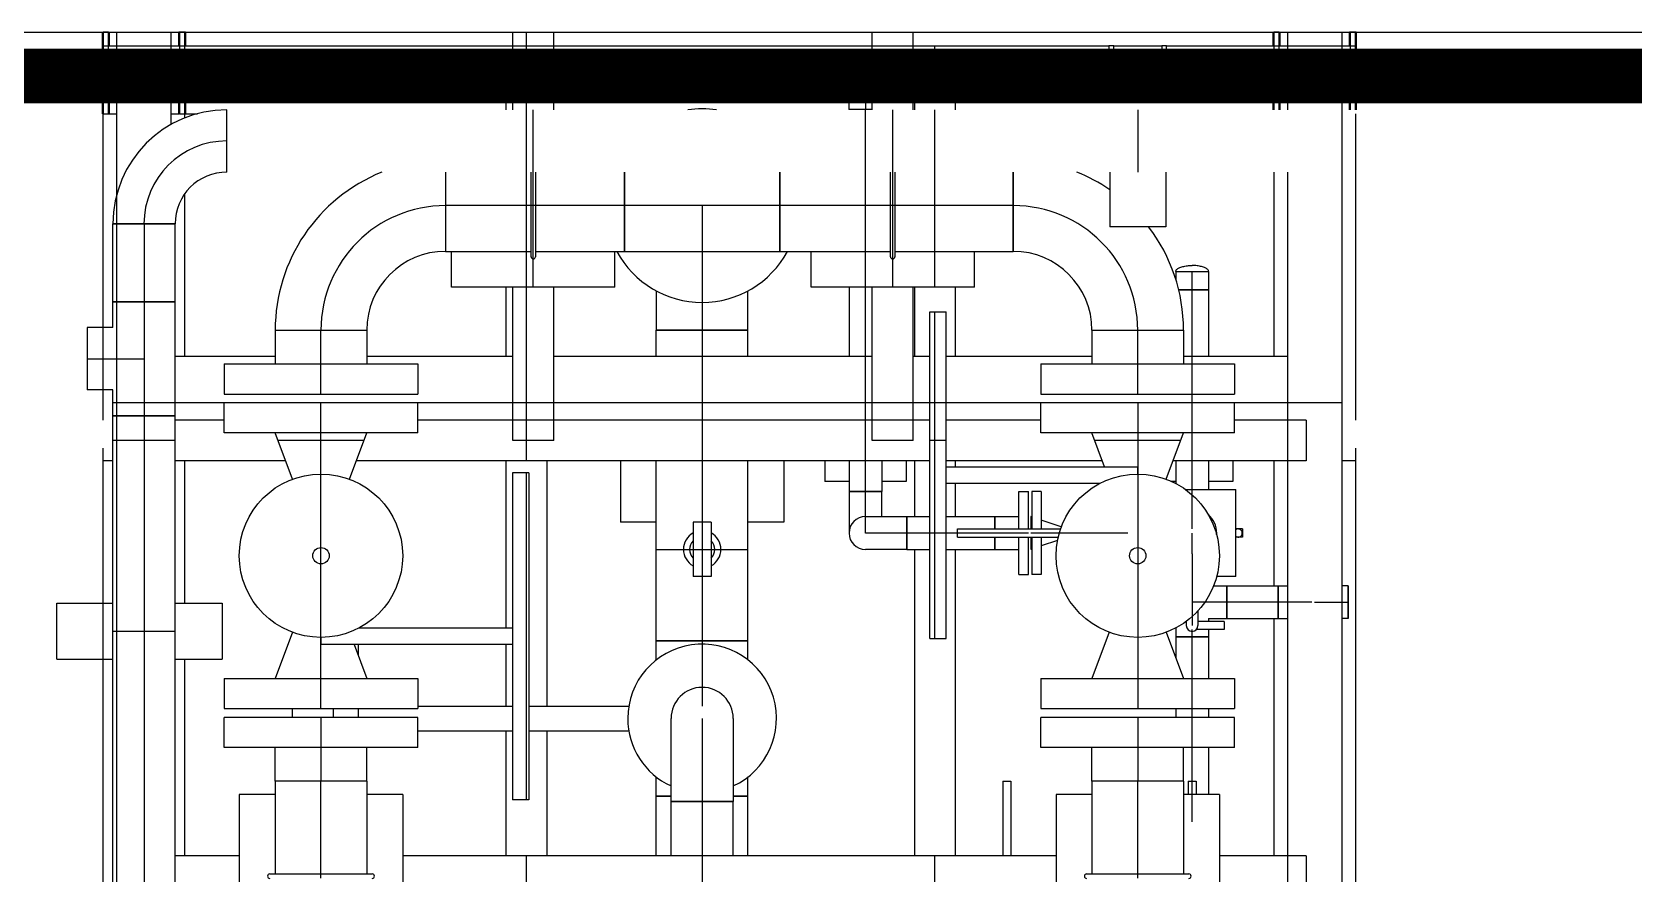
# Model space of a CAD drawing. Header units: inches. Extents: x 517790 to 538444, y 301815 to 302461.
# Drawn here: x 517881.356 to 517884.133, y 302347.388 to 302348.848 of the extents above; entities that cross this region are included whole.
import ezdxf

# ---------------------------------------------------------------- set-up
doc = ezdxf.new("R2010")
doc.units = ezdxf.units.IN
doc.header["$MEASUREMENT"] = 0
doc.linetypes.add('BLAST PROOF PARTITION-EMBED 1_DWG$0$DIVIDE2', pattern=[0.625, 0.25, -0.125, 0, -0.125, 0, -0.125])
for name, color, linetype in [('电气-接地设计-接地线', 3, '接地线'), ('硅胶总平面底图 工艺装置区', 253, 'Continuous'), ('硅胶总平面底图0804', 253, 'Continuous')]:
    doc.layers.add(name, color=color, linetype=linetype)
doc.styles.add('EESLTYPE', font='TXT.shx')
doc.linetypes.add('接地线', pattern='A,500,["/",EESLTYPE,S=200,R=0,X=0,Y=-100],-200,60,-200', length=960)

msp = doc.modelspace()

# ---------------------------------------------------------------- linework, layer by layer
at = {"layer": '电气-接地设计-接地线', "color": 1, "linetype": '接地线', "ltscale": 0.005, "const_width": 0.0944}
msp.add_lwpolyline([(517880.4229, 302348.7714), (517892.3704, 302348.7714)], dxfattribs=at)
at = {"layer": '硅胶总平面底图 工艺装置区', "linetype": 'BLAST PROOF PARTITION-EMBED 1_DWG$0$DIVIDE2', "lineweight": -3, "ltscale": 400}
msp.add_line((517875.7208, 302348.8476), (517896.8661, 302348.8476), dxfattribs=at)
at = {"layer": '硅胶总平面底图 工艺装置区', "color": 253, "linetype": 'Continuous', "lineweight": 20}
msp.add_line((517877.9678, 302348.8476), (517881.4515, 302348.8476), dxfattribs=at)
at = {"layer": '硅胶总平面底图 工艺装置区', "color": 253, "linetype": 'Continuous', "lineweight": -3}
for p, q in [((517881.4782, 302348.706), (517881.4782, 302348.8476)), ((517881.4782, 302348.8476), (517881.4782, 302348.706)), ((517881.4782, 302348.8476), (517881.4792, 302348.8476)), ((517881.4782, 302348.8476), (517881.4792, 302348.8476)), ((517881.4886, 302348.8476), (517881.4792, 302348.8476)), ((517881.4792, 302348.8476), (517881.4792, 302348.706)), ((517881.4886, 302348.8476), (517881.4895, 302348.8476)), ((517881.4886, 302348.8476), (517881.4895, 302348.8476)), ((517881.4886, 302348.7801), (517881.4886, 302348.8476)), ((517881.4895, 302348.8476), (517881.4895, 302348.824)), ((517881.4895, 302348.824), (517881.4895, 302348.8476)), ((517881.4895, 302348.8476), (517881.5028, 302348.8476)), ((517881.4895, 302348.8476), (517881.5028, 302348.8476)), ((517881.5028, 302348.8476), (517881.5972, 302348.8476)), ((517881.5028, 302348.5662), (517881.5028, 302348.8476)), ((517881.5972, 302348.6876), (517881.5972, 302348.8476)), ((517881.5972, 302348.8476), (517881.6104, 302348.8476)), ((517881.5972, 302348.8476), (517881.6104, 302348.8476)), ((517881.6104, 302348.824), (517881.6104, 302348.8476)), ((517881.6104, 302348.8476), (517881.6104, 302348.824)), ((517881.6104, 302348.8476), (517881.6113, 302348.8476)), ((517881.6113, 302348.8476), (517881.6104, 302348.8476)), ((517881.6208, 302348.8476), (517881.6113, 302348.8476)), ((517881.6113, 302348.8476), (517881.6113, 302348.7801)), ((517881.6208, 302348.8476), (517881.6217, 302348.8476)), ((517881.6217, 302348.8476), (517881.6208, 302348.8476)), ((517881.6208, 302348.706), (517881.6208, 302348.8476)), ((517881.6217, 302348.8476), (517881.6217, 302348.824)), ((517881.6217, 302348.824), (517881.6217, 302348.8476)), ((517881.6217, 302348.8476), (517882.1895, 302348.8476)), ((517882.1895, 302348.7128), (517882.1895, 302348.8476)), ((517882.1895, 302348.8476), (517882.2603, 302348.8476)), ((517882.2129, 302348.1042), (517882.2129, 302348.8476)), ((517882.2603, 302348.7128), (517882.2603, 302348.8476)), ((517882.2603, 302348.8476), (517882.7128, 302348.8476)), ((517882.8125, 302348.7128), (517882.8125, 302348.8476)), ((517882.8833, 302348.7128), (517882.8833, 302348.8476)), ((517882.8833, 302348.8476), (517883.2241, 302348.8476)), ((517883.2241, 302348.8476), (517883.3214, 302348.8476)), ((517883.3214, 302348.8476), (517883.5078, 302348.8476)), ((517883.5078, 302348.824), (517883.5078, 302348.8476)), ((517883.5078, 302348.824), (517883.5078, 302348.8476)), ((517883.5078, 302348.8476), (517883.5087, 302348.8476)), ((517883.5078, 302348.8476), (517883.5087, 302348.8476)), ((517883.5087, 302348.8476), (517883.5087, 302348.7128)), ((517883.5182, 302348.8476), (517883.5087, 302348.8476)), ((517883.5182, 302348.8476), (517883.5191, 302348.8476)), ((517883.5182, 302348.8476), (517883.5191, 302348.8476)), ((517883.5182, 302348.7801), (517883.5182, 302348.8476)), ((517883.5191, 302348.8476), (517883.5191, 302348.824)), ((517883.5191, 302348.8476), (517883.5191, 302348.824)), ((517883.5191, 302348.8476), (517883.5323, 302348.8476)), ((517883.5191, 302348.8476), (517883.5323, 302348.8476)), ((517883.5323, 302348.8476), (517883.5323, 302348.7128)), ((517883.5323, 302348.8476), (517883.6267, 302348.8476)), ((517883.6267, 302348.8476), (517883.6267, 302348.7128)), ((517883.6267, 302348.8476), (517883.64, 302348.8476)), ((517883.6267, 302348.8476), (517883.64, 302348.8476)), ((517883.64, 302348.824), (517883.64, 302348.8476)), ((517883.64, 302348.824), (517883.64, 302348.8476)), ((517883.64, 302348.8476), (517883.6409, 302348.8476)), ((517883.6409, 302348.8476), (517883.64, 302348.8476)), ((517883.6409, 302348.8476), (517883.6409, 302348.7801)), ((517883.6503, 302348.8476), (517883.6409, 302348.8476)), ((517883.6503, 302348.8476), (517883.6513, 302348.8476)), ((517883.6513, 302348.8476), (517883.6503, 302348.8476)), ((517883.6503, 302348.7128), (517883.6503, 302348.8476)), ((517883.6513, 302348.8476), (517883.6513, 302348.7128)), ((517883.6513, 302348.8476), (517883.6513, 302348.7128)), ((517881.4792, 302348.7296), (517881.4792, 302348.824)), ((517881.4792, 302348.824), (517883.2229, 302348.824)), ((517882.9209, 302348.7296), (517882.9209, 302348.824)), ((517883.2229, 302348.824), (517883.2229, 302348.7267)), ((517883.2311, 302348.824), (517883.2229, 302348.824)), ((517883.2311, 302348.824), (517883.3143, 302348.824)), ((517883.2311, 302348.7787), (517883.2311, 302348.824)), ((517883.3226, 302348.824), (517883.3143, 302348.824)), ((517883.3143, 302348.824), (517883.3143, 302348.7787)), ((517883.3226, 302348.824), (517883.6503, 302348.824)), ((517883.3226, 302348.7267), (517883.3226, 302348.824)), ((517883.6503, 302348.824), (517883.6503, 302348.7296)), ((517881.6113, 302348.7801), (517881.4886, 302348.7801)), ((517883.3143, 302348.7787), (517883.2311, 302348.7787)), ((517883.6409, 302348.7801), (517883.5182, 302348.7801)), ((517881.4886, 302348.7735), (517881.6113, 302348.7735)), ((517881.4886, 302348.706), (517881.4886, 302348.7735)), ((517881.6113, 302348.7735), (517881.6113, 302348.706)), ((517882.8007, 302348.7721), (517882.8007, 302348.7296)), ((517883.2311, 302348.772), (517883.3143, 302348.772)), ((517883.2311, 302348.7267), (517883.2311, 302348.772)), ((517883.3143, 302348.772), (517883.3143, 302348.7267)), ((517883.5182, 302348.7735), (517883.6409, 302348.7735)), ((517883.5182, 302348.7128), (517883.5182, 302348.7735)), ((517883.6409, 302348.7735), (517883.6409, 302348.7128)), ((517881.4792, 302348.7296), (517883.2229, 302348.7296)), ((517881.4895, 302348.7296), (517881.4895, 302348.706)), ((517881.4895, 302348.706), (517881.4895, 302348.7296)), ((517881.6104, 302348.706), (517881.6104, 302348.7296)), ((517881.6104, 302348.7296), (517881.6104, 302348.706)), ((517881.6217, 302348.7296), (517881.6217, 302348.706)), ((517881.6217, 302348.706), (517881.6217, 302348.7296)), ((517882.1775, 302348.7296), (517882.1775, 302348.7128)), ((517882.7723, 302348.7136), (517882.7723, 302348.7296)), ((517882.8007, 302348.7296), (517882.8007, 302348.7136)), ((517882.8855, 302348.7296), (517882.8855, 302348.7128)), ((517882.9563, 302348.7296), (517882.9563, 302348.7128)), ((517883.2229, 302348.7267), (517883.2311, 302348.7267)), ((517883.3143, 302348.7267), (517883.3226, 302348.7267)), ((517883.3226, 302348.7296), (517883.6503, 302348.7296)), ((517883.5078, 302348.7128), (517883.5078, 302348.7296)), ((517883.5078, 302348.7128), (517883.5078, 302348.7296)), ((517883.5191, 302348.7296), (517883.5191, 302348.7128)), ((517883.5191, 302348.7296), (517883.5191, 302348.7128)), ((517883.64, 302348.7128), (517883.64, 302348.7296)), ((517883.64, 302348.7128), (517883.64, 302348.7296)), ((517881.4792, 302348.706), (517881.4782, 302348.706)), ((517881.4782, 302348.706), (517881.4792, 302348.706)), ((517881.4792, 302348.3352), (517881.4792, 302348.706)), ((517881.4792, 302348.706), (517881.4886, 302348.706)), ((517881.4895, 302348.706), (517881.4886, 302348.706)), ((517881.4886, 302348.706), (517881.4895, 302348.706)), ((517881.4895, 302348.706), (517881.5028, 302348.706)), ((517881.5972, 302348.706), (517881.6104, 302348.706)), ((517881.6113, 302348.706), (517881.6104, 302348.706)), ((517881.6113, 302348.706), (517881.6104, 302348.706)), ((517881.6113, 302348.706), (517881.6208, 302348.706)), ((517881.6217, 302348.706), (517881.6208, 302348.706)), ((517881.6217, 302348.706), (517881.6208, 302348.706)), ((517881.6208, 302348.6988), (517881.6208, 302348.706)), ((517881.6217, 302348.706), (517881.6426, 302348.706)), ((517881.6938, 302348.6049), (517881.6938, 302348.7128)), ((517881.6938, 302348.6049), (517881.6938, 302348.7128)), ((517882.2249, 302348.4052), (517882.2249, 302348.7128)), ((517882.8007, 302348.7136), (517882.7723, 302348.7136)), ((517882.8125, 302348.7136), (517882.7723, 302348.7136)), ((517882.7723, 302348.7136), (517882.7723, 302348.7128)), ((517882.8125, 302348.7136), (517882.8007, 302348.7136)), ((517882.8007, 302348.7128), (517882.8007, 302348.7136)), ((517882.8007, 302348.4052), (517882.8007, 302348.7128)), ((517882.8479, 302348.4052), (517882.8479, 302348.7128)), ((517882.9209, 302348.4052), (517882.9209, 302348.7128)), ((517883.2727, 302348.7128), (517883.2727, 302348.6049)), ((517883.6267, 302348.7128), (517883.6267, 302348.6049)), ((517883.6503, 302348.706), (517883.6503, 302348.6049)), ((517881.6938, 302348.6588), (517881.6938, 302348.6588)), ((517881.6938, 302348.6588), (517881.6938, 302348.6588)), ((517882.0726, 302348.6049), (517882.0726, 302348.4674)), ((517882.0726, 302348.6049), (517882.0726, 302348.4674)), ((517882.2211, 302348.4581), (517882.2211, 302348.6049)), ((517882.2287, 302348.6049), (517882.2287, 302348.4581)), ((517882.3828, 302348.6049), (517882.3828, 302348.4674)), ((517882.3828, 302348.4674), (517882.3828, 302348.6049)), ((517882.6523, 302348.6049), (517882.6523, 302348.4674)), ((517882.6523, 302348.4674), (517882.6523, 302348.6049)), ((517882.8442, 302348.4581), (517882.8442, 302348.6049)), ((517882.8517, 302348.6049), (517882.8517, 302348.4581)), ((517883.057, 302348.6049), (517883.057, 302348.4674)), ((517883.057, 302348.4674), (517883.057, 302348.6049)), ((517883.2241, 302348.6049), (517883.2241, 302348.5101)), ((517883.3214, 302348.6049), (517883.3214, 302348.5101)), ((517883.5087, 302348.6049), (517883.5087, 302348.2852)), ((517883.5323, 302348.6049), (517883.5323, 302340.6634)), ((517883.6267, 302348.6049), (517883.6267, 302340.6634)), ((517883.6503, 302348.6049), (517883.6503, 302348.2852)), ((517881.5028, 302348.38), (517881.5028, 302348.5662)), ((517881.6208, 302348.2852), (517881.6208, 302348.5674)), ((517882.0725, 302348.5468), (517882.0725, 302348.5468)), ((517882.0726, 302348.5468), (517882.0725, 302348.5468)), ((517882.2211, 302348.5468), (517882.0726, 302348.5468)), ((517882.2287, 302348.5468), (517882.2211, 302348.5468)), ((517882.3828, 302348.5468), (517882.2287, 302348.5468)), ((517882.3828, 302348.5468), (517882.3828, 302348.5468)), ((517882.3828, 302348.5468), (517882.3828, 302348.5468)), ((517882.6523, 302348.5468), (517882.3828, 302348.5468)), ((517882.5176, 302348.5468), (517882.5176, 302348.379)), ((517882.8442, 302348.5468), (517882.6523, 302348.5468)), ((517882.6523, 302348.5468), (517882.6523, 302348.5468)), ((517882.8517, 302348.5468), (517882.8442, 302348.5468)), ((517883.057, 302348.5468), (517882.8517, 302348.5468)), ((517883.057, 302348.5468), (517883.057, 302348.5468)), ((517883.057, 302348.5468), (517883.057, 302348.5468)), ((517881.496, 302348.515), (517881.6039, 302348.515)), ((517881.496, 302348.38), (517881.496, 302348.515)), ((517881.6039, 302348.515), (517881.496, 302348.515)), ((517881.55, 302348.515), (517881.55, 302348.38)), ((517881.55, 302348.515), (517881.55, 302348.515)), ((517881.55, 302348.515), (517881.55, 302348.515)), ((517881.6039, 302348.38), (517881.6039, 302348.515)), ((517883.3214, 302348.5101), (517883.2241, 302348.5101)), ((517882.0726, 302348.4674), (517882.2211, 302348.4674)), ((517882.0833, 302348.4052), (517882.0833, 302348.4674)), ((517882.2287, 302348.4674), (517882.3828, 302348.4674)), ((517882.3665, 302348.4052), (517882.3665, 302348.4674)), ((517882.3828, 302348.4674), (517882.6523, 302348.4674)), ((517882.6523, 302348.4674), (517882.8442, 302348.4674)), ((517882.7064, 302348.4052), (517882.7064, 302348.4674)), ((517882.8517, 302348.4674), (517883.057, 302348.4674)), ((517882.9895, 302348.4052), (517882.9895, 302348.4674)), ((517883.3387, 302348.4324), (517883.3671, 302348.4324)), ((517883.3387, 302348.4324), (517883.3387, 302348.4193)), ((517883.3671, 302348.401), (517883.3671, 302348.4324)), ((517883.3671, 302348.4324), (517883.3956, 302348.4324)), ((517883.3956, 302348.4324), (517883.3956, 302348.401)), ((517882.3665, 302348.4052), (517882.0833, 302348.4052)), ((517882.1775, 302348.4052), (517882.1775, 302348.2852)), ((517882.1895, 302348.1396), (517882.1895, 302348.4052)), ((517882.2603, 302348.1396), (517882.2603, 302348.4052)), ((517882.4381, 302348.399), (517882.4381, 302348.331)), ((517882.597, 302348.331), (517882.597, 302348.399)), ((517882.9895, 302348.4052), (517882.7064, 302348.4052)), ((517882.7723, 302348.4052), (517882.7723, 302348.2852)), ((517882.8007, 302348.2852), (517882.8007, 302348.4052)), ((517882.8125, 302348.1396), (517882.8125, 302348.4052)), ((517882.8833, 302348.1396), (517882.8833, 302348.4052)), ((517882.8855, 302348.4052), (517882.8855, 302348.2852)), ((517882.9563, 302348.4052), (517882.9563, 302348.2852)), ((517883.3438, 302348.401), (517883.3671, 302348.401)), ((517883.3956, 302348.401), (517883.3438, 302348.401)), ((517883.3671, 302348.401), (517883.3671, 302348.401)), ((517883.3671, 302348.401), (517883.3956, 302348.401)), ((517883.3671, 302348.2852), (517883.3671, 302348.401)), ((517883.3956, 302348.401), (517883.3956, 302348.2852)), ((517881.6039, 302348.38), (517881.496, 302348.38)), ((517881.496, 302348.3352), (517881.496, 302348.38)), ((517881.496, 302348.38), (517881.6039, 302348.38)), ((517881.5028, 302343.0907), (517881.5028, 302348.38)), ((517881.5028, 302348.38), (517881.5028, 302348.38)), ((517881.55, 302348.38), (517881.55, 302348.38)), ((517881.55, 302348.38), (517881.55, 302348.1825)), ((517881.5972, 302348.38), (517881.5972, 302348.38)), ((517881.6039, 302348.1825), (517881.6039, 302348.38)), ((517882.5176, 302348.379), (517882.5176, 302348.331)), ((517882.9121, 302348.0797), (517882.9121, 302348.3629)), ((517882.9121, 302348.3629), (517882.9405, 302348.3629)), ((517882.9209, 302347.7965), (517882.9209, 302348.3629)), ((517882.9405, 302348.0797), (517882.9405, 302348.3629)), ((517881.4512, 302348.3352), (517881.4512, 302348.2812)), ((517881.4512, 302348.3352), (517881.4512, 302348.2812)), ((517881.496, 302348.3352), (517881.4512, 302348.3352)), ((517881.4792, 302348.175), (517881.4792, 302348.3352)), ((517881.7773, 302348.331), (517881.8568, 302348.331)), ((517881.7773, 302348.331), (517881.7773, 302348.2727)), ((517881.7773, 302348.331), (517881.9362, 302348.331)), ((517881.8568, 302348.2202), (517881.8568, 302348.331)), ((517881.8568, 302348.331), (517881.9362, 302348.331)), ((517881.8568, 302348.331), (517881.8568, 302348.331)), ((517881.8568, 302348.331), (517881.8568, 302348.331)), ((517881.9362, 302348.331), (517881.9362, 302348.2727)), ((517882.5176, 302348.331), (517882.4381, 302348.331)), ((517882.4381, 302348.331), (517882.597, 302348.331)), ((517882.4381, 302348.2852), (517882.4381, 302348.331)), ((517882.5176, 302348.331), (517882.5176, 302348.331)), ((517882.5176, 302348.331), (517882.5176, 302348.331)), ((517882.597, 302348.331), (517882.5176, 302348.331)), ((517882.5176, 302348.331), (517882.5176, 302348.2852)), ((517882.597, 302348.2852), (517882.597, 302348.331)), ((517883.1933, 302348.331), (517883.3522, 302348.331)), ((517883.1933, 302348.331), (517883.2727, 302348.331)), ((517883.1933, 302348.331), (517883.1933, 302348.2727)), ((517883.2727, 302348.331), (517883.2727, 302348.331)), ((517883.2727, 302348.331), (517883.2727, 302348.331)), ((517883.2727, 302348.2202), (517883.2727, 302348.331)), ((517883.2727, 302348.331), (517883.3522, 302348.331)), ((517883.3522, 302348.331), (517883.3522, 302348.2727)), ((517881.4512, 302348.2852), (517881.4512, 302348.2852)), ((517881.4512, 302348.2812), (517881.4512, 302348.2273)), ((517881.4512, 302348.2812), (517881.55, 302348.2812)), ((517881.4512, 302348.2812), (517881.4512, 302348.2812)), ((517881.4512, 302348.2812), (517881.4512, 302348.2273)), ((517881.7773, 302348.2852), (517881.6039, 302348.2852)), ((517882.1895, 302348.2852), (517881.9362, 302348.2852)), ((517882.8125, 302348.2852), (517882.2603, 302348.2852)), ((517882.5176, 302348.2852), (517882.5176, 302348.1042)), ((517882.8007, 302348.1042), (517882.8007, 302348.2852)), ((517882.9121, 302348.2852), (517882.8833, 302348.2852)), ((517883.1933, 302348.2852), (517882.9405, 302348.2852)), ((517883.5323, 302348.2852), (517883.3522, 302348.2852)), ((517883.3671, 302348.1042), (517883.3671, 302348.2852)), ((517883.6503, 302348.2852), (517883.6503, 302348.175)), ((517881.6889, 302348.2727), (517881.8568, 302348.2727)), ((517881.6889, 302348.2727), (517881.6889, 302348.2202)), ((517881.8568, 302348.2727), (517882.0246, 302348.2727)), ((517882.0246, 302348.2727), (517882.0246, 302348.2202)), ((517883.1049, 302348.2727), (517883.2727, 302348.2727)), ((517883.1049, 302348.2727), (517883.1049, 302348.2202)), ((517883.2727, 302348.2727), (517883.4406, 302348.2727)), ((517883.4406, 302348.2727), (517883.4406, 302348.2202)), ((517881.496, 302348.2273), (517881.4512, 302348.2273)), ((517881.496, 302348.1825), (517881.496, 302348.2273)), ((517881.6889, 302348.2202), (517881.8568, 302348.2202)), ((517881.8568, 302348.2202), (517882.0246, 302348.2202)), ((517883.1049, 302348.2202), (517883.2727, 302348.2202)), ((517883.2727, 302348.2202), (517883.4406, 302348.2202)), ((517881.496, 302348.2057), (517881.6039, 302348.2057)), ((517881.6039, 302348.2057), (517882.1895, 302348.2057)), ((517881.8568, 302348.2051), (517881.6889, 302348.2051)), ((517881.6889, 302348.1527), (517881.6889, 302348.2051)), ((517881.8568, 302347.6748), (517881.8568, 302348.2051)), ((517882.0246, 302348.2051), (517881.8568, 302348.2051)), ((517882.0246, 302348.1527), (517882.0246, 302348.2051)), ((517882.1895, 302348.2057), (517882.2603, 302348.2057)), ((517882.2603, 302348.2057), (517882.8125, 302348.2057)), ((517882.8125, 302348.2057), (517882.8833, 302348.2057)), ((517882.8833, 302348.2057), (517882.9121, 302348.2057)), ((517882.9121, 302348.2057), (517882.9405, 302348.2057)), ((517882.9405, 302348.2057), (517883.5323, 302348.2057)), ((517883.2727, 302348.2051), (517883.1049, 302348.2051)), ((517883.1049, 302348.1527), (517883.1049, 302348.2051)), ((517883.2727, 302348.2051), (517883.2727, 302347.6748)), ((517883.4406, 302348.2051), (517883.2727, 302348.2051)), ((517883.4406, 302348.1527), (517883.4406, 302348.2051)), ((517883.5323, 302348.2057), (517883.6267, 302348.2057)), ((517881.6039, 302348.1825), (517881.496, 302348.1825)), ((517881.496, 302348.1825), (517881.6039, 302348.1825)), ((517881.496, 302342.7139), (517881.496, 302348.1825)), ((517881.55, 302348.1825), (517881.55, 302348.1825)), ((517881.55, 302348.1825), (517881.55, 302348.1825)), ((517881.55, 302348.1825), (517881.55, 302342.7139)), ((517881.6039, 302342.7139), (517881.6039, 302348.1825)), ((517881.6889, 302348.175), (517881.6039, 302348.175)), ((517882.9121, 302348.175), (517882.0246, 302348.175)), ((517883.1049, 302348.175), (517882.9405, 302348.175)), ((517883.565, 302348.175), (517883.4406, 302348.175)), ((517883.565, 302348.175), (517883.565, 302348.1042)), ((517881.6039, 302348.1396), (517881.496, 302348.1396)), ((517881.8568, 302348.1527), (517881.6889, 302348.1527)), ((517881.8568, 302348.1527), (517881.7773, 302348.1527)), ((517881.8072, 302348.0726), (517881.7773, 302348.1527)), ((517881.9313, 302348.1396), (517881.7822, 302348.1396)), ((517881.9362, 302348.1527), (517881.8568, 302348.1527)), ((517882.0246, 302348.1527), (517881.8568, 302348.1527)), ((517881.9063, 302348.0726), (517881.9362, 302348.1527)), ((517882.2603, 302348.1396), (517882.1895, 302348.1396)), ((517882.8833, 302348.1396), (517882.8125, 302348.1396)), ((517882.9405, 302348.1396), (517882.9121, 302348.1396)), ((517883.2727, 302348.1527), (517883.1049, 302348.1527)), ((517883.2727, 302348.1527), (517883.1933, 302348.1527)), ((517883.2153, 302348.0938), (517883.1933, 302348.1527)), ((517883.3473, 302348.1396), (517883.1982, 302348.1396)), ((517883.3522, 302348.1527), (517883.2727, 302348.1527)), ((517883.4406, 302348.1527), (517883.2727, 302348.1527)), ((517883.3223, 302348.0726), (517883.3522, 302348.1527)), ((517881.4792, 302348.1042), (517881.4792, 302348.1263)), ((517881.4792, 302347.8579), (517881.4792, 302348.1263)), ((517883.6503, 302348.1263), (517883.6503, 302348.1042)), ((517883.6503, 302348.1263), (517883.6503, 302347.8878)), ((517881.496, 302348.1042), (517881.4792, 302348.1042)), ((517881.7954, 302348.1042), (517881.6039, 302348.1042)), ((517881.6208, 302347.8579), (517881.6208, 302348.1042)), ((517882.9121, 302348.1042), (517881.9181, 302348.1042)), ((517882.1775, 302348.1042), (517882.1775, 302347.8144)), ((517882.189, 302348.0834), (517882.189, 302347.8002)), ((517882.2174, 302348.0834), (517882.189, 302348.0834)), ((517882.2129, 302347.517), (517882.2129, 302348.0834)), ((517882.2174, 302348.0834), (517882.2174, 302347.8002)), ((517882.2483, 302348.1042), (517882.2483, 302347.6793)), ((517882.376, 302348.1042), (517882.376, 302347.998)), ((517882.4381, 302347.9508), (517882.4381, 302348.1042)), ((517882.5176, 302348.1042), (517882.5176, 302347.998)), ((517882.597, 302347.9508), (517882.597, 302348.1042)), ((517882.6592, 302348.1042), (517882.6592, 302347.998)), ((517882.73, 302348.1042), (517882.73, 302348.0688)), ((517882.7723, 302348.1042), (517882.7723, 302348.0511)), ((517882.8007, 302348.0511), (517882.8007, 302348.1042)), ((517882.8292, 302348.1042), (517882.8292, 302348.0511)), ((517882.8715, 302348.1042), (517882.8715, 302348.0688)), ((517882.8855, 302348.1042), (517882.8855, 302348.0076)), ((517883.2114, 302348.1042), (517882.9405, 302348.1042)), ((517882.9405, 302348.0938), (517883.2727, 302348.0938)), ((517882.9563, 302348.1042), (517882.9563, 302348.0938)), ((517883.2727, 302348.0815), (517883.2727, 302348.0938)), ((517883.565, 302348.1042), (517883.3341, 302348.1042)), ((517883.3387, 302348.1042), (517883.3387, 302348.0653)), ((517883.3671, 302348.0547), (517883.3671, 302348.1042)), ((517883.3956, 302348.1042), (517883.3956, 302348.0547)), ((517883.4379, 302348.1042), (517883.4379, 302348.0688)), ((517883.5087, 302348.1042), (517883.5087, 302347.8878)), ((517883.6503, 302348.1042), (517883.6267, 302348.1042)), ((517882.7723, 302348.0688), (517882.73, 302348.0688)), ((517882.8715, 302348.0688), (517882.8292, 302348.0688)), ((517882.9121, 302347.7965), (517882.9121, 302348.0797)), ((517882.9405, 302347.7965), (517882.9405, 302348.0797)), ((517882.9405, 302348.0655), (517883.2073, 302348.0655)), ((517882.9563, 302348.0655), (517882.9563, 302348.0076)), ((517883.3387, 302348.0688), (517883.3314, 302348.0688)), ((517883.3557, 302348.0547), (517883.4427, 302348.0547)), ((517883.3671, 302348.0391), (517883.3671, 302348.0547)), ((517883.4379, 302348.0688), (517883.3956, 302348.0688)), ((517883.4427, 302347.9036), (517883.4427, 302348.0547)), ((517882.7723, 302348.0511), (517882.8007, 302348.0511)), ((517882.7723, 302348.0511), (517882.7723, 302347.9792)), ((517882.8292, 302348.0511), (517882.7723, 302348.0511)), ((517882.8007, 302348.0511), (517882.8007, 302348.0511)), ((517882.8007, 302348.0511), (517882.8007, 302348.0511)), ((517882.8007, 302348.0076), (517882.8007, 302348.0511)), ((517882.8007, 302348.0511), (517882.8292, 302348.0511)), ((517882.8292, 302348.0076), (517882.8292, 302348.0511)), ((517883.0667, 302347.9862), (517883.0667, 302348.0511)), ((517883.0667, 302348.0511), (517883.0833, 302348.0511)), ((517883.0833, 302347.9862), (517883.0833, 302348.0511)), ((517883.0889, 302348.0511), (517883.0889, 302347.9862)), ((517883.1055, 302348.0511), (517883.0889, 302348.0511)), ((517883.1055, 302348.0511), (517883.1055, 302347.9862)), ((517883.3671, 302348.0391), (517883.3671, 302348.0391)), ((517883.3671, 302348.0391), (517883.3671, 302348.0391)), ((517883.3671, 302347.9862), (517883.3671, 302348.0391)), ((517882.4381, 302347.998), (517882.376, 302347.998)), ((517882.5018, 302347.998), (517882.5018, 302347.9508)), ((517882.5333, 302347.998), (517882.5018, 302347.998)), ((517882.5176, 302347.998), (517882.5176, 302347.9508)), ((517882.5333, 302347.998), (517882.5333, 302347.9508)), ((517882.6592, 302347.998), (517882.597, 302347.998)), ((517882.8007, 302347.9792), (517882.8007, 302348.0076)), ((517882.8007, 302348.0076), (517882.8727, 302348.0076)), ((517882.8727, 302348.0076), (517882.8727, 302347.9792)), ((517882.8727, 302348.0076), (517882.9121, 302348.0076)), ((517882.8727, 302347.9507), (517882.8727, 302348.0076)), ((517882.9405, 302348.0076), (517883.0248, 302348.0076)), ((517883.0248, 302347.9862), (517883.0248, 302348.0076)), ((517883.0248, 302348.0076), (517883.0667, 302348.0076)), ((517883.0248, 302348.0076), (517883.0248, 302347.9862)), ((517883.0875, 302348.0076), (517883.0875, 302347.9862)), ((517883.0889, 302348.0072), (517883.0875, 302348.0076)), ((517883.1402, 302347.9898), (517883.1055, 302348.0015)), ((517882.8727, 302347.9792), (517882.8007, 302347.9792)), ((517882.9121, 302347.9792), (517882.8727, 302347.9792)), ((517882.8727, 302347.9792), (517882.8727, 302347.9507)), ((517882.8727, 302347.9792), (517882.8727, 302347.9792)), ((517882.8727, 302347.9792), (517882.8727, 302347.9792)), ((517882.9405, 302347.9792), (517882.9121, 302347.9792)), ((517882.9601, 302347.9792), (517882.9405, 302347.9792)), ((517882.9601, 302347.9792), (517882.9601, 302347.9862)), ((517882.9601, 302347.9862), (517883.1389, 302347.9862)), ((517882.9601, 302347.9721), (517882.9601, 302347.9792)), ((517883.0248, 302347.9792), (517882.9601, 302347.9792)), ((517882.9601, 302347.9721), (517883.1348, 302347.9721)), ((517883.0833, 302347.9792), (517883.0248, 302347.9792)), ((517883.0248, 302347.9507), (517883.0248, 302347.9721)), ((517883.0248, 302347.9721), (517883.0248, 302347.9507)), ((517883.0667, 302347.9072), (517883.0667, 302347.9721)), ((517883.0833, 302347.9072), (517883.0833, 302347.9721)), ((517883.1367, 302347.9792), (517883.0875, 302347.9792)), ((517883.0875, 302347.9721), (517883.0875, 302347.9507)), ((517883.0889, 302347.9721), (517883.0889, 302347.9072)), ((517883.1055, 302347.9721), (517883.1055, 302347.9072)), ((517883.2553, 302347.9792), (517883.1367, 302347.9792)), ((517883.3671, 302347.9432), (517883.3671, 302347.9792)), ((517883.4541, 302347.9862), (517883.4427, 302347.9862)), ((517883.4541, 302347.9721), (517883.4427, 302347.9721)), ((517883.4541, 302347.9862), (517883.4541, 302347.9792)), ((517883.4541, 302347.9792), (517883.4541, 302347.9721)), ((517882.4381, 302347.9508), (517882.597, 302347.9508)), ((517882.4381, 302347.7925), (517882.4381, 302347.9508)), ((517882.5018, 302347.9508), (517882.5018, 302347.9036)), ((517882.5176, 302347.9509), (517882.5176, 302347.9509)), ((517882.5176, 302347.9508), (517882.5176, 302347.9509)), ((517882.5176, 302347.9508), (517882.5176, 302347.9036)), ((517882.5333, 302347.9508), (517882.5333, 302347.9036)), ((517882.597, 302347.7925), (517882.597, 302347.9508)), ((517882.8727, 302347.9507), (517882.8007, 302347.9507)), ((517882.8727, 302347.9507), (517882.9121, 302347.9507)), ((517882.8855, 302347.9507), (517882.8855, 302347.4198)), ((517882.9405, 302347.9507), (517883.0248, 302347.9507)), ((517882.9563, 302347.9507), (517882.9563, 302347.4198)), ((517883.0248, 302347.9507), (517883.0667, 302347.9507)), ((517883.0889, 302347.9512), (517883.0875, 302347.9507)), ((517883.1336, 302347.9663), (517883.1055, 302347.9568)), ((517883.3671, 302347.9432), (517883.3671, 302347.9432)), ((517883.3671, 302347.9432), (517883.3671, 302347.8547)), ((517882.5333, 302347.9036), (517882.5018, 302347.9036)), ((517882.5176, 302347.9036), (517882.5176, 302347.7925)), ((517883.0667, 302347.9072), (517883.0833, 302347.9072)), ((517883.1055, 302347.9072), (517883.0889, 302347.9072)), ((517883.4044, 302347.8878), (517883.4271, 302347.8878)), ((517883.4427, 302347.9036), (517883.4096, 302347.9036)), ((517883.4271, 302347.8878), (517883.4271, 302347.8308)), ((517883.4271, 302347.8878), (517883.5163, 302347.8878)), ((517883.4271, 302347.8593), (517883.4271, 302347.8878)), ((517883.5163, 302347.8878), (517883.5163, 302347.8308)), ((517883.5163, 302347.8593), (517883.5163, 302347.8878)), ((517883.5163, 302347.8878), (517883.5323, 302347.8878)), ((517883.6375, 302347.8878), (517883.6267, 302347.8878)), ((517883.6375, 302347.8308), (517883.6375, 302347.8878)), ((517883.6375, 302347.8878), (517883.6375, 302347.8593)), ((517883.6503, 302347.8878), (517883.6503, 302347.8308)), ((517883.3891, 302347.8593), (517883.3671, 302347.8593)), ((517883.4271, 302347.8593), (517883.3891, 302347.8593)), ((517883.5163, 302347.8593), (517883.4271, 302347.8593)), ((517883.4271, 302347.8593), (517883.4271, 302347.8593)), ((517883.4271, 302347.8308), (517883.4271, 302347.8593)), ((517883.5323, 302347.8593), (517883.5163, 302347.8593)), ((517883.5163, 302347.8308), (517883.5163, 302347.8593)), ((517883.5748, 302347.8593), (517883.5323, 302347.8593)), ((517883.579, 302347.8593), (517883.6267, 302347.8593)), ((517883.6267, 302347.8593), (517883.6375, 302347.8593)), ((517883.6375, 302347.8593), (517883.6375, 302347.8308)), ((517881.3986, 302347.8579), (517881.496, 302347.8579)), ((517881.3986, 302347.7606), (517881.3986, 302347.8579)), ((517881.4792, 302347.7606), (517881.4792, 302347.8579)), ((517881.6039, 302347.8579), (517881.6852, 302347.8579)), ((517881.6852, 302347.8579), (517881.6852, 302347.7606)), ((517883.3671, 302347.8547), (517883.3671, 302347.8547)), ((517883.3671, 302347.8547), (517883.3671, 302347.8547)), ((517883.3671, 302347.8547), (517883.3671, 302347.8344)), ((517883.3671, 302347.8344), (517883.3671, 302347.8188)), ((517883.3772, 302347.8444), (517883.3772, 302347.8188)), ((517881.496, 302347.8092), (517881.6039, 302347.8092)), ((517881.8072, 302347.8073), (517881.7773, 302347.7272)), ((517882.189, 302347.8144), (517881.9222, 302347.8144)), ((517883.2232, 302347.8073), (517883.1933, 302347.7272)), ((517883.3223, 302347.8073), (517883.3522, 302347.7272)), ((517883.3387, 302347.8146), (517883.3387, 302347.7993)), ((517883.3571, 302347.8188), (517883.3571, 302347.8262)), ((517883.3671, 302347.8087), (517883.3671, 302347.8117)), ((517883.3671, 302347.7993), (517883.3671, 302347.8087)), ((517883.4228, 302347.8117), (517883.3743, 302347.8117)), ((517883.4228, 302347.8258), (517883.3772, 302347.8258)), ((517883.3956, 302347.8308), (517883.3956, 302347.8258)), ((517883.3956, 302347.8308), (517883.4271, 302347.8308)), ((517883.3956, 302347.8117), (517883.3956, 302347.7993)), ((517883.4228, 302347.8258), (517883.4228, 302347.8117)), ((517883.4271, 302347.8308), (517883.5163, 302347.8308)), ((517883.5087, 302347.8308), (517883.5087, 302347.4198)), ((517883.5163, 302347.8308), (517883.5323, 302347.8308)), ((517883.6375, 302347.8308), (517883.6267, 302347.8308)), ((517883.6503, 302347.8308), (517883.6503, 302346.2277)), ((517881.8568, 302347.7983), (517881.8568, 302347.7861)), ((517882.189, 302347.7861), (517881.8568, 302347.7861)), ((517881.9142, 302347.7861), (517881.9362, 302347.7272)), ((517881.9214, 302347.7861), (517881.9214, 302347.7668)), ((517882.1775, 302347.7861), (517882.1775, 302347.6793)), ((517882.189, 302347.8002), (517882.189, 302347.517)), ((517882.2174, 302347.8002), (517882.2174, 302347.517)), ((517882.5176, 302347.7925), (517882.4381, 302347.7925)), ((517882.4381, 302347.7593), (517882.4381, 302347.7925)), ((517882.4381, 302347.7925), (517882.597, 302347.7925)), ((517882.5176, 302347.7925), (517882.5176, 302347.7925)), ((517882.5176, 302347.7925), (517882.5176, 302347.7866)), ((517882.597, 302347.7925), (517882.5176, 302347.7925)), ((517882.5176, 302347.7866), (517882.5176, 302347.6793)), ((517882.597, 302347.7593), (517882.597, 302347.7925)), ((517882.9121, 302347.7965), (517882.9405, 302347.7965)), ((517883.3387, 302347.7993), (517883.3956, 302347.7993)), ((517883.3956, 302347.7993), (517883.3387, 302347.7993)), ((517883.3387, 302347.7993), (517883.3387, 302347.7634)), ((517883.3671, 302347.7993), (517883.3671, 302347.7993)), ((517883.3671, 302347.7272), (517883.3671, 302347.7993)), ((517883.3956, 302347.7993), (517883.3956, 302347.7272)), ((517881.3986, 302347.7606), (517881.496, 302347.7606)), ((517881.4792, 302346.2277), (517881.4792, 302347.7606)), ((517881.6039, 302347.7606), (517881.6852, 302347.7606)), ((517881.6208, 302347.4198), (517881.6208, 302347.7606)), ((517881.6889, 302347.7272), (517881.8568, 302347.7272)), ((517881.6889, 302347.7272), (517881.6889, 302347.6748)), ((517881.7773, 302347.7272), (517881.9362, 302347.7272)), ((517881.8568, 302347.7272), (517882.0246, 302347.7272)), ((517881.8783, 302347.7272), (517881.8783, 302347.7272)), ((517881.9214, 302347.7272), (517881.9214, 302347.7272)), ((517882.0246, 302347.7272), (517882.0246, 302347.6748)), ((517883.1049, 302347.7272), (517883.2727, 302347.7272)), ((517883.1049, 302347.7272), (517883.1049, 302347.6748)), ((517883.1933, 302347.7272), (517883.3522, 302347.7272)), ((517883.2727, 302347.7272), (517883.4406, 302347.7272)), ((517883.3387, 302347.7272), (517883.3387, 302347.7272)), ((517883.3671, 302347.6748), (517883.3671, 302347.7272)), ((517883.4406, 302347.7272), (517883.4406, 302347.6748)), ((517881.6889, 302347.6748), (517881.8568, 302347.6748)), ((517881.8072, 302347.6596), (517881.8072, 302347.6748)), ((517881.8568, 302347.6748), (517882.0246, 302347.6748)), ((517881.8783, 302347.6596), (517881.8783, 302347.6748)), ((517881.9214, 302347.6748), (517881.9214, 302347.6596)), ((517882.0246, 302347.6793), (517882.189, 302347.6793)), ((517882.2174, 302347.6793), (517882.3905, 302347.6793)), ((517883.1049, 302347.6748), (517883.2727, 302347.6748)), ((517883.2727, 302347.6748), (517883.4406, 302347.6748)), ((517883.3387, 302347.6748), (517883.3387, 302347.6596)), ((517883.3671, 302347.6596), (517883.3671, 302347.6748)), ((517883.3956, 302347.6748), (517883.3956, 302347.6596)), ((517881.8568, 302347.6596), (517881.6889, 302347.6596)), ((517881.6889, 302347.6072), (517881.6889, 302347.6596)), ((517881.8568, 302347.6596), (517881.8568, 302347.5489)), ((517882.0246, 302347.6596), (517881.8568, 302347.6596)), ((517882.0246, 302347.6072), (517882.0246, 302347.6596)), ((517882.4636, 302347.5139), (517882.4636, 302347.6578)), ((517882.5176, 302347.6578), (517882.5176, 302347.5139)), ((517882.5715, 302347.6578), (517882.5715, 302347.5139)), ((517883.2727, 302347.6596), (517883.1049, 302347.6596)), ((517883.1049, 302347.6072), (517883.1049, 302347.6596)), ((517883.2727, 302347.6596), (517883.2727, 302347.5489)), ((517883.4406, 302347.6596), (517883.2727, 302347.6596)), ((517883.3671, 302347.6072), (517883.3671, 302347.6596)), ((517883.4406, 302347.6072), (517883.4406, 302347.6596)), ((517882.0246, 302347.6362), (517882.189, 302347.6362)), ((517882.1775, 302347.6362), (517882.1775, 302347.4198)), ((517882.2174, 302347.6362), (517882.3905, 302347.6362)), ((517882.2483, 302347.6362), (517882.2483, 302347.4198)), ((517881.8568, 302347.6072), (517881.6889, 302347.6072)), ((517881.7773, 302347.5489), (517881.7773, 302347.6072)), ((517882.0246, 302347.6072), (517881.8568, 302347.6072)), ((517881.9362, 302347.5489), (517881.9362, 302347.6072)), ((517883.2727, 302347.6072), (517883.1049, 302347.6072)), ((517883.1933, 302347.5489), (517883.1933, 302347.6072)), ((517883.4406, 302347.6072), (517883.2727, 302347.6072)), ((517883.3522, 302347.5489), (517883.3522, 302347.6072)), ((517883.3671, 302347.5489), (517883.3671, 302347.6072)), ((517883.3956, 302347.6072), (517883.3956, 302347.526)), ((517882.4381, 302347.523), (517882.4381, 302347.5563)), ((517882.597, 302347.523), (517882.597, 302347.5563)), ((517881.7773, 302347.526), (517881.7152, 302347.526)), ((517881.7152, 302347.526), (517881.7152, 302347.2428)), ((517881.9362, 302347.5489), (517881.7773, 302347.5489)), ((517881.7773, 302347.5489), (517881.7773, 302347.3882)), ((517881.8568, 302347.5489), (517881.7773, 302347.5489)), ((517881.8568, 302347.3882), (517881.8568, 302347.5489)), ((517881.9362, 302347.5489), (517881.8568, 302347.5489)), ((517881.9362, 302347.5489), (517881.9362, 302347.3882)), ((517881.9984, 302347.526), (517881.9362, 302347.526)), ((517881.9984, 302347.526), (517881.9984, 302347.2428)), ((517883.0388, 302347.5489), (517883.0459, 302347.5489)), ((517883.0388, 302347.5489), (517883.0388, 302347.4198)), ((517883.0459, 302347.5489), (517883.053, 302347.5489)), ((517883.053, 302347.5489), (517883.053, 302347.4198)), ((517883.1933, 302347.526), (517883.1311, 302347.526)), ((517883.1311, 302347.526), (517883.1311, 302347.2428)), ((517883.3522, 302347.5489), (517883.1933, 302347.5489)), ((517883.1933, 302347.5489), (517883.1933, 302347.3882)), ((517883.2727, 302347.5489), (517883.1933, 302347.5489)), ((517883.2727, 302347.3882), (517883.2727, 302347.5489)), ((517883.3522, 302347.5489), (517883.2727, 302347.5489)), ((517883.3522, 302347.5489), (517883.3522, 302347.3882)), ((517883.4143, 302347.526), (517883.3522, 302347.526)), ((517883.3601, 302347.5489), (517883.3671, 302347.5489)), ((517883.3601, 302347.5489), (517883.3601, 302347.526)), ((517883.3671, 302347.5489), (517883.3742, 302347.5489)), ((517883.3671, 302347.4788), (517883.3671, 302347.5489)), ((517883.3742, 302347.5489), (517883.3742, 302347.526)), ((517883.4143, 302347.526), (517883.4143, 302347.2428)), ((517882.2174, 302347.517), (517882.189, 302347.517)), ((517882.4636, 302347.523), (517882.4381, 302347.523)), ((517882.4381, 302347.523), (517882.4636, 302347.523)), ((517882.4381, 302347.4198), (517882.4381, 302347.523)), ((517882.4636, 302347.5139), (517882.5715, 302347.5139)), ((517882.4636, 302347.4198), (517882.4636, 302347.5139)), ((517882.5715, 302347.5139), (517882.4636, 302347.5139)), ((517882.5176, 302347.5139), (517882.5176, 302347.4198)), ((517882.5176, 302347.5139), (517882.5176, 302347.5139)), ((517882.5176, 302347.5139), (517882.5176, 302347.5139)), ((517882.597, 302347.523), (517882.5715, 302347.523)), ((517882.5715, 302347.523), (517882.597, 302347.523)), ((517882.5715, 302347.4198), (517882.5715, 302347.5139)), ((517882.597, 302347.4198), (517882.597, 302347.523)), ((517881.7152, 302347.4198), (517881.6039, 302347.4198)), ((517883.1311, 302347.4198), (517881.9984, 302347.4198)), ((517882.2129, 302347.349), (517882.2129, 302347.4198)), ((517882.5176, 302347.4198), (517882.5176, 302347.349)), ((517882.9209, 302347.349), (517882.9209, 302347.4198)), ((517883.565, 302347.4198), (517883.4143, 302347.4198)), ((517883.565, 302347.4198), (517883.565, 302347.349)), ((517881.768, 302347.3882), (517881.9455, 302347.3882)), ((517881.8568, 302347.3807), (517881.8568, 302347.3882)), ((517883.184, 302347.3882), (517883.3615, 302347.3882)), ((517883.2727, 302347.3807), (517883.2727, 302347.3882))]:
    msp.add_line(p, q, dxfattribs=at)
for centre, radius in [((517881.8568, 302347.9399), 0.1416), ((517883.2727, 302347.9399), 0.1416), ((517881.8568, 302347.9399), 0.0142), ((517883.2727, 302347.9399), 0.0142)]:
    msp.add_circle(centre, radius, dxfattribs=at)
for centre, radius, start, end in [((517881.6938, 302348.515), 0.1978, 90, 180), ((517882.5176, 302348.5468), 0.1678, 81.4586, 98.5414), ((517881.6938, 302348.515), 0.1439, 90, 180), ((517881.6938, 302348.515), 0.0899, 90, 180), ((517882.0726, 302348.331), 0.2952, 111.9202, 180), ((517883.057, 302348.331), 0.2952, 55.5219, 68.0798), ((517882.0726, 302348.331), 0.2158, 90, 180), ((517883.057, 302348.331), 0.2158, 0, 90), ((517883.057, 302348.331), 0.2952, 0, 37.3416), ((517882.0726, 302348.331), 0.1364, 90, 180), ((517882.2249, 302348.4581), 0.00378, 180, 0), ((517882.5176, 302348.5468), 0.1678, 208.2431, 331.7569), ((517882.8479, 302348.4581), 0.00378, 180, 0), ((517883.057, 302348.331), 0.1364, 0, 90), ((517882.8007, 302347.9792), 0.0285, 90, 270), ((517882.8007, 302347.9792), 0.0285, 90, 270), ((517883.3671, 302347.9792), 0.0425, 0, 48.7103), ((517882.5176, 302347.9508), 0.0325, 118.8738, 241.1262), ((517882.5176, 302347.9508), 0.0325, 298.8738, 61.1262), ((517883.3671, 302347.9792), 0.0425, 356.4155, 0), ((517883.447, 302347.9792), 0.00708, 0, 127.5895), ((517883.447, 302347.9792), 0.00708, 232.4105, 0), ((517882.5176, 302347.9508), 0.0217, 136.4125, 223.5875), ((517882.5176, 302347.9508), 0.0217, 316.4125, 43.5875), ((517883.3671, 302347.8188), 0.0101, 180, 0), ((517883.3671, 302347.8188), 0.0101, 180, 0), ((517882.5176, 302347.6578), 0.1289, 294.7465, 180), ((517882.5176, 302347.6578), 0.0539, 0, 180), ((517882.5176, 302347.6578), 0.0539, 0, 180), ((517882.5176, 302347.6578), 0.1289, 180, 245.2535), ((517881.768, 302347.3844), 0.00378, 90, 270), ((517881.9455, 302347.3844), 0.00378, 270, 90), ((517883.184, 302347.3844), 0.00378, 90, 270), ((517883.3615, 302347.3844), 0.00378, 270, 90)]:
    msp.add_arc(centre, radius, start, end, dxfattribs=at)
for points in [[(517883.3387, 302348.4324), (517883.3387, 302348.4328), (517883.3387, 302348.4333), (517883.3389, 302348.4337), (517883.339, 302348.4341), (517883.3392, 302348.4346), (517883.3395, 302348.435), (517883.3399, 302348.4355), (517883.3404, 302348.4361), (517883.341, 302348.4366), (517883.3419, 302348.4374), (517883.343, 302348.4381), (517883.3444, 302348.4387), (517883.3462, 302348.4396), (517883.3484, 302348.4404), (517883.3508, 302348.441), (517883.3532, 302348.4417), (517883.356, 302348.4421), (517883.3588, 302348.4425), (517883.3615, 302348.4428), (517883.3643, 302348.4429), (517883.3671, 302348.4429)], [(517883.3956, 302348.4324), (517883.3956, 302348.4328), (517883.3956, 302348.4333), (517883.3954, 302348.4337), (517883.3953, 302348.4341), (517883.3951, 302348.4346), (517883.3948, 302348.435), (517883.3944, 302348.4355), (517883.3939, 302348.4361), (517883.3933, 302348.4366), (517883.3924, 302348.4374), (517883.3912, 302348.4381), (517883.3899, 302348.4387), (517883.3881, 302348.4396), (517883.3859, 302348.4404), (517883.3835, 302348.441), (517883.3811, 302348.4417), (517883.3783, 302348.4421), (517883.3755, 302348.4425), (517883.3728, 302348.4428), (517883.37, 302348.4429), (517883.3671, 302348.4429)]]:
    msp.add_open_spline(points, degree=3, knots=[0, 0, 0, 0, 0.117895, 0.117895, 0.117895, 0.246175, 0.246175, 0.246175, 0.408651, 0.408651, 0.408651, 0.64508, 0.64508, 0.64508, 0.95924, 0.95924, 0.95924, 1.273399, 1.273399, 1.273399, 1.570796, 1.570796, 1.570796, 1.570796], dxfattribs=at)
at = {"layer": '硅胶总平面底图0804', "color": 253, "linetype": 'Continuous', "lineweight": 20}
for p, q in [((517896.8661, 302348.8476), (517875.7205, 302348.8476)), ((517883.5099, 302348.8476), (517889.3473, 302348.8476))]:
    msp.add_line(p, q, dxfattribs=at)

doc.saveas('drawing.dxf')
